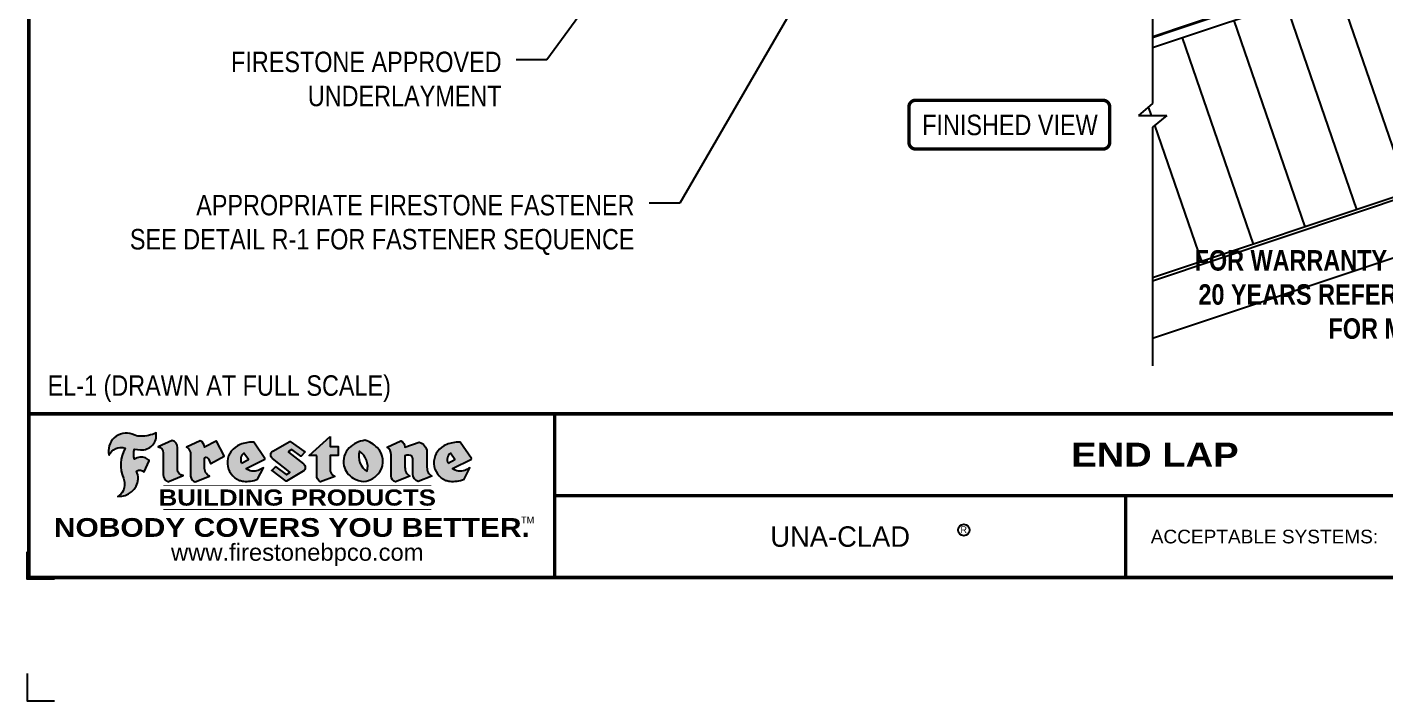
# Model space of a CAD drawing. Header units: inches. Extents: x 0 to 20, y 0 to 16.8.
# Drawn here: x 0 to 12.46, y 0 to 6.18 of the extents above; entities that cross this region are included whole.
import ezdxf
from ezdxf.enums import TextEntityAlignment as Align

# ---------------------------------------------------------------- set-up
doc = ezdxf.new("R2010")
doc.units = ezdxf.units.IN
doc.header["$MEASUREMENT"] = 0
doc.linetypes.add('HIDDEN', pattern=[0.375, 0.25, -0.125])
doc.layers.get('0').update_dxf_attribs({"linetype": 'CONTINUOUS'})
doc.layers.get('DEFPOINTS').update_dxf_attribs({"linetype": 'CONTINUOUS'})
for name, color, linetype in [('FSBP-ANNO-NOTE', 7, 'CONTINUOUS'), ('FSBP-INSULATION', 7, 'CONTINUOUS'), ('FSBP-MEMBRANE', 7, 'CONTINUOUS'), ('FSBP-SUBSTRATE-GENERIC', 9, 'CONTINUOUS'), ('FSBP-TTLB', 7, 'CONTINUOUS'), ('FSBP-TTLB-BORDER', 7, 'CONTINUOUS'), ('FSBP-TTLB-TEXT', 7, 'CONTINUOUS'), ('FSBP-WALL-CURB', 9, 'CONTINUOUS'), ('FSBP-WOOD', 7, 'CONTINUOUS')]:
    doc.layers.add(name, color=color, linetype=linetype)
doc.styles.add('ARIAL', font='arial.ttf')
doc.styles.add('ARIAL_BOLD', font='')
doc.styles.add('BANKGOTHIC', font='bgothm.ttf')
doc.styles.add('FSBP_ARIAL_NAR', font='ARIALN.TTF')
doc.styles.add('TXT', font='simplex.shx')
doc.styles.get('ARIAL_BOLD').set_extended_font_data('Arial Black')
doc.dimstyles.new('STANDARD$7', dxfattribs={"dimscale": 1.5, "dimtxt": 0.2, "dimasz": 0.1, "dimexe": 0.1, "dimexo": 0.125, "dimgap": 0.09, "dimtad": 0, "dimdec": 3, "dimzin": 4, "dimdsep": 46, "dimtxsty": 'TXT', "dimcen": 0.09, "dimadec": 0, "dimazin": 0, "dimtfac": 1, "dimtdec": 3, "dimtofl": 0, "dimtmove": 2, "dimatfit": 3, "dimfxl": 0, "dimtolj": 1, "dimtzin": 4, "dimarcsym": 0})

# ---------------------------------------------------------------- blocks, each defined once
blk = doc.blocks.new('A$C486F1324')
at = {"layer": 'FSBP-TTLB-TEXT'}
h = blk.add_hatch(color=1, dxfattribs=at)
edge = h.paths.add_edge_path()
edge.add_arc((1.05293473454803, 2.432581823257731), 0.1319107607348553, 264.0410451462098, 370.3106169565175)
edge.add_arc((1.043176611464152, 2.752262660202042), 0.3273056962876236, 270.05058356628535, 295.23459397187514, ccw=False)
edge.add_arc((1.038426922191803, 2.56403150268051), 0.13916565617135, 249.3281275763668, 272.0749124149863, ccw=False)
edge.add_line((0.989299278179902, 2.433825686944644), (0.9631177487359136, 2.445558787492629))
edge.add_arc((0.9095748620182865, 2.291407038981255), 0.1631857907024101, 70.84590087378872, 194.3325259843273)
edge.add_arc((0.8600509757814071, 2.204839658458385), 0.1179914261095279, 70.96950098067123, 156.9641407594483, ccw=False)
edge.add_arc((1.168766374175352, 2.162383550941515), 0.3110405457095052, 150.323113748316, 203.2084295854517)
edge.add_arc((0.7718745149407522, 1.989572487159472), 0.121858715661731, 0.8849157075190988, 24.34668939894999, ccw=False)
edge.add_arc((0.7650031314481953, 1.983307491475024), 0.1289731377238324, -58.36655102076742, 3.6216782311386737, ccw=False)
edge.add_arc((0.8412948678329051, 2.051617467449851), 0.1783301886510352, 267.2205474105585, 354.1381621173521)
edge.add_arc((0.8059370697409881, 2.029692373120287), 0.212787892960859, 0.9996158580669322, 21.00503380861244)
edge.add_arc((1.034432087517867, 2.064164197730946), 0.05136395668415856, 40.821177131732725, 125.52727787225791, ccw=False)
edge.add_line((1.073301941138498, 2.097740834336818), (1.118401912534369, 2.200031471354478))
edge.add_arc((1.056483187403122, 2.160862735149867), 0.07326744446031509, 32.31675181867256, 66.31481236598174)
edge.add_arc((1.047887483703787, 2.124501603239696), 0.110224694801178, 69.81791323323885, 125.254734720681)
edge.add_arc((1.143333842085744, 2.261873949018218), 0.1659710644737307, 164.1569669952081, 196.5811013160487, ccw=False)
edge.add_line((0.9836674837126961, 2.307184524455224), (1.039240299265617, 2.301383838364885))
h = blk.add_hatch(color=1, dxfattribs=at)
edge = h.paths.add_edge_path()
edge.add_line((1.290864384038019, 2.008492524202993), (1.43097033225452, 2.064791420292025))
edge.add_arc((1.436644270662416, 2.121823377800686), 0.0573135041183696, 181.971787100199, 264.31851000495806, ccw=False)
edge.add_line((1.379364702405683, 2.119851370029735), (1.37903731712966, 2.320596934648066))
edge.add_arc((1.309888624547209, 2.320484163719063), 0.06914878453844908, 0.0934405599589634, 72.42834396969008)
edge.add_line((1.330764526052365, 2.386406475112793), (1.202464409119062, 2.328412355415324))
edge.add_arc((1.190871232973747, 2.27232224160737), 0.05727567197445638, -0.017399788185684884, 78.322067691347, ccw=False)
edge.add_line((1.248146902307115, 2.272304847925781), (1.248199233300755, 2.075706805862339))
edge.add_arc((1.321324461293944, 2.07497573358174), 0.07312888236350451, 179.4272023230205, 245.3845503102953)
h = blk.add_hatch(color=1, dxfattribs=at)
edge = h.paths.add_edge_path()
edge.add_line((1.807651786805041, 2.246865396077439), (1.737783921756391, 2.3789790723241))
edge.add_arc((1.735744620158095, 2.377900594660677), 0.002306916790721869, 27.871971334059, 117.3766794470738)
edge.add_line((1.734683811260555, 2.37994914282028), (1.626263425247162, 2.323805327202692))
edge.add_arc((1.56271380654142, 2.324730636700022), 0.06355635479880146, 359.1658080110728, 425.8793658831422)
edge.add_line((1.58868669411409, 2.382737699601435), (1.462504212281334, 2.325700791685492))
edge.add_arc((1.423437031978647, 2.260476169502841), 0.07602957263902102, -3.4414039757249952, 59.079922442849806, ccw=False)
edge.add_line((1.499329501278754, 2.255912287470565), (1.499329501278754, 2.058449488485891))
edge.add_arc((1.556162430058898, 2.062578896434379), 0.05698275005415229, 184.1557352478596, 255.3066498366543)
edge.add_line((1.541709001656801, 2.007459641984056), (1.672916305560551, 2.060182788021976))
edge.add_arc((1.703923541705656, 2.128694263707063), 0.0752015358480571, 207.5160880841914, 245.649226723163, ccw=False)
edge.add_arc((1.736675161903364, 2.139384485703829), 0.1093332836229114, 179.4823365255142, 204.5537900001095, ccw=False)
edge.add_line((1.62734634068791, 2.140372291052628), (1.62734634068791, 2.218192830870564))
edge.add_arc((1.644214729975653, 2.216674003513419), 0.01693662875851178, 28.356188110623293, 174.8549701683578, ccw=False)
edge.add_arc((1.642965400400852, 2.211114314414412), 0.02111886817708026, 22.216893572439176, 40.102139564264576, ccw=False)
edge.add_line((1.662516385616714, 2.219099649108088), (1.682263761023097, 2.175858276730239))
edge.add_arc((1.6843622118052, 2.176816592645914), 0.002306916790685473, 204.5451281842827, 299.6323508190097)
edge.add_line((1.685502826970224, 2.174811383897563), (1.806753100371753, 2.243781709665697))
edge.add_line((1.806753100371753, 2.243781709665697), (1.807651786805041, 2.246865396077439))
h = blk.add_hatch(color=1, dxfattribs=at)
h.paths.add_polyline_path([(2.079013696958969, 2.372509599487572, 0.02524281661523788), (2.04064932662921, 2.369780089618544, 0.1213611957758757), (1.917398876930707, 2.330017413997425, 0.6151668103976068), (1.948366326295928, 2.020927234590275, 0.05306812109568645), (1.983561194740633, 2.012967556948965, 0.1150932231766138), (2.114751686428195, 2.031339923561191), (2.166820534440563, 2.13634411089113, -0.08755405562188731), (2.119855574390459, 2.112121973331725, -0.265591761123442), (2.008317279265117, 2.129763140217776), (2.180972862525681, 2.216714869958551, 0.4518949533370738), (2.18184769374962, 2.220065341664835)])
h.paths.add_polyline_path([(2.029842278823895, 2.211936798819394), (1.966738618897312, 2.179300291603411, -0.3720533890450154), (1.98880241555118, 2.270120236003706)], flags=16)
h = blk.add_hatch(color=1, dxfattribs=at)
edge = h.paths.add_edge_path()
edge.add_arc((2.27603235730526, 2.253253635380584), 0.04152450223225725, 123.20805433950699, 232.2027298779723, ccw=False)
edge.add_line((2.253290182792528, 2.287996660350629), (2.409160936544441, 2.376738928011363))
edge.add_arc((2.410302318411599, 2.374734155577214), 0.002306916790741141, 55.646444661762985, 119.65426054492829, ccw=False)
edge.add_line((2.411604106875319, 2.376638679631967), (2.547434611018917, 2.283795229912059))
edge.add_arc((2.546093867806404, 2.281917925270474), 0.002306916790700397, -42.731101238422525, 54.4661353739603, ccw=False)
edge.add_line((2.547788405158445, 2.280352547283613), (2.514082878729613, 2.24386597727802))
edge.add_arc((2.512388341377596, 2.245431355264869), 0.002306916790673009, 233.7527076894891, 317.2688987613858, ccw=False)
edge.add_line((2.511024327141814, 2.243570890203742), (2.429474878371439, 2.303359494337499))
edge.add_arc((2.428110864135639, 2.301499029276328), 0.002306916790719975, 53.75270768979195, 124.4135619297851)
edge.add_line((2.426807081754208, 2.303402188907356), (2.398558946171835, 2.284050464081318))
edge.add_arc((2.399862728553238, 2.282147304450302), 0.002306916790694715, 124.413561929383, 231.8459020253661)
edge.add_line((2.398437564694706, 2.280333255648443), (2.535524934179665, 2.17263385734519))
edge.add_arc((2.50987198472614, 2.139980978912016), 0.04152450223225738, -55.21225898295222, 51.84590202520428, ccw=False)
edge.add_line((2.533563285444262, 2.105878096982181), (2.380059912363055, 2.01288121029809))
edge.add_arc((2.378864566801948, 2.014854282539261), 0.002306916790727091, 233.2955624372944, 301.20872157023166, ccw=False)
edge.add_line((2.377485752065996, 2.013004759626924), (2.246891586179532, 2.110362385828026))
edge.add_arc((2.248272903809107, 2.112210040201936), 0.002306916790697761, 135.5134179846413, 233.2179869199888, ccw=False)
edge.add_line((2.246627115749294, 2.113826594173005), (2.278464340477814, 2.146239569709692))
edge.add_arc((2.280110128537683, 2.144623015738608), 0.002306916790748419, 53.03528399993951, 135.5134179853709, ccw=False)
edge.add_line((2.281497330874759, 2.146466256025562), (2.37745964320722, 2.074246076768972))
edge.add_arc((2.378846845544219, 2.076089317055831), 0.002306916790626977, 233.0352840000668, 302.2362632414408)
edge.add_line((2.380077382034147, 2.074137998264391), (2.409909958711938, 2.092950954072577))
edge.add_arc((2.408679422222006, 2.094902272864085), 0.002306916790685166, 302.2362632406177, 412.2027298768422)
edge.add_line((2.410093260944637, 2.096725162094273), (2.2505832602986, 2.22044162923676))
h = blk.add_hatch(color=1, dxfattribs=at)
edge = h.paths.add_edge_path()
edge.add_line((2.779085526150499, 2.423583663157117), (2.779085526150499, 2.333881224553082))
edge.add_arc((2.781392442941157, 2.333881224553068), 0.00230691679065842, 179.9999999996471, 269.9999999996471)
edge.add_line((2.781392442941143, 2.331574307762409), (2.851042658398813, 2.331574307762409))
edge.add_arc((2.851042658398813, 2.329267390971708), 0.002306916790701052, 0, 90, ccw=False)
edge.add_line((2.853349575189514, 2.329267390971708), (2.853349575189514, 2.251757171804073))
edge.add_arc((2.851042658398828, 2.251757171804087), 0.002306916790686842, 269.99999999964706, 359.99999999964706, ccw=False)
edge.add_line((2.851042658398813, 2.2494502550134), (2.781392442941143, 2.2494502550134))
edge.add_arc((2.781392442941157, 2.247143338222742), 0.00230691679065842, 90.00000000035294, 180.0000000003529)
edge.add_line((2.779085526150499, 2.247143338222727), (2.779085526150499, 2.127433711485182))
edge.add_arc((2.852360918257401, 2.12369642034561), 0.07337063740681414, 177.0802527808787, 245.3249543133826)
edge.add_line((2.821730779419073, 2.057025249452735), (2.690154522263373, 2.008229701244503))
edge.add_arc((2.724235369940526, 2.066534893757658), 0.06753517344606048, 177.0345319916278, 239.69264280249018, ccw=False)
edge.add_line((2.656790633108545, 2.070028763539753), (2.656790633108545, 2.247143338222727))
edge.add_arc((2.654483716317887, 2.247143338222742), 0.00230691679065842, 359.9999999996471, 449.999999999647)
edge.add_line((2.654483716317901, 2.2494502550134), (2.588482915647847, 2.2494502550134))
edge.add_line((2.588482915647847, 2.2494502550134), (2.779085526150499, 2.423583663157117))
h = blk.add_hatch(color=1, dxfattribs=at)
edge = h.paths.add_edge_path(flags=16)
edge.add_arc((2.955988474005852, 2.146034781181318), 0.1684614578629418, 344.5558804047866, 417.0140046669545)
edge.add_arc((3.210083044523077, 2.242479849301684), 0.1684614578629413, 164.5558804047865, 237.0140046669547)
edge = h.paths.add_edge_path()
edge.add_arc((3.085000081380657, 2.190898847034975), 0.1828726885096672, 136.0914512150048, 191.213418978326)
edge.add_arc((3.080564515311864, 2.199009864590429), 0.1803148804748503, 194.0167254156723, 240.6663730831859)
edge.add_arc((3.113672006657439, 2.246327426840207), 0.2378525180183702, 239.2975390661776, 264.2889872773176)
edge.add_arc((3.064469747004688, 2.211810064170161), 0.2037606892471559, 277.1986764832036, 326.503572961274)
edge.add_arc((3.093364291682004, 2.196728640902951), 0.1713748657917089, 325.3768876809903, 406.3828327799088)
edge.add_arc((3.027464452944376, 2.141218864507682), 0.2571945645850002, 44.28462553519766, 73.82901434867304)
edge.add_arc((3.13277746446545, 2.132489990494792), 0.2579560664039133, 97.50292863483666, 134.1039137579026)
h = blk.add_hatch(color=1, dxfattribs=at)
edge = h.paths.add_edge_path()
edge.add_line((3.33831519343592, 2.058643648811753), (3.33831519343592, 2.255912287470565))
edge.add_arc((3.262422724135841, 2.260476169502887), 0.076029572638996, 356.5585960242387, 419.0799224428129)
edge.add_line((3.301489904438557, 2.325700791685492), (3.427672386271257, 2.382737699601435))
edge.add_arc((3.401699498698617, 2.324730636699968), 0.06355635479883828, 0.39626228338801184, 65.87936588318729, ccw=False)
edge.add_line((3.465254333483887, 2.325170194128376), (3.596151383567263, 2.371448459092008))
edge.add_arc((3.571369086579416, 2.27774289547643), 0.09692726601172152, 2.366977007666776, 75.18615851992018, ccw=False)
edge.add_line((3.668213654208745, 2.281745971443158), (3.668213654208745, 2.142456301410775))
edge.add_arc((3.777502514268014, 2.139339897279081), 0.1093332836229047, 178.3666365323575, 204.5537900000423)
edge.add_arc((3.744750894070185, 2.128649675282367), 0.07520153584796174, 207.5160880841712, 245.2240541443093)
edge.add_line((3.71323611585031, 2.060370178010899), (3.588210878431101, 2.010131177172084))
edge.add_arc((3.610972150886048, 2.078197660558692), 0.07177131519198725, 180.3328587115749, 251.5101856666586, ccw=False)
edge.add_line((3.539202046833867, 2.077780708850796), (3.539202046833867, 2.2155300510111))
edge.add_arc((3.501944494155337, 2.215955952136818), 0.0372599868942854, 359.3450650296065, 449.0500281941028)
edge.add_arc((3.498394839000171, 2.188871092646112), 0.06447454900600776, 86.29402372314017, 119.8211331593848)
edge.add_line((3.46633203284519, 2.244808056551889), (3.46633203284519, 2.140372291052628))
edge.add_arc((3.575660854060708, 2.139384485703815), 0.1093332836229751, 179.482336525507, 204.5537900001025)
edge.add_arc((3.542909233862866, 2.128694263706967), 0.0752015358479639, 207.51608808417, 245.6492267231416)
edge.add_line((3.511901997717774, 2.060182788021976), (3.380694693813967, 2.007459641984056))
edge.add_arc((3.395127450940398, 2.062546484817654), 0.05694615642555727, 183.9298782390169, 255.318496325343, ccw=False)
h = blk.add_hatch(color=1, dxfattribs=at)
h.paths.add_polyline_path([(3.973320437169735, 2.372509599487572, 0.02524281661523822), (3.934956066840033, 2.369780089618544, 0.1085638477195505), (3.823515797474061, 2.33691113673602, 0.6425897848490651), (3.842673066506751, 2.020927234590275, 0.05306812109569052), (3.877867934951342, 2.012967556948965, 0.1150932231766133), (4.009058426638961, 2.031339923561191), (4.061127274651329, 2.13634411089113, -0.08755405562189084), (4.014162314601225, 2.112121973331725, -0.2655917611234366), (3.902624019475826, 2.129763140217776), (4.075279602736447, 2.216714869958551, 0.4518949533370731), (4.076154433960386, 2.220065341664835)])
h.paths.add_polyline_path([(3.924149019034718, 2.211936798819394), (3.861045359108135, 2.179300291603411, -0.3720533890450147), (3.883109155761946, 2.270120236003706)], flags=16)
blk.add_circle((8.593239434063564, 1.565680298552095), 0.05268028021839655)
at = {"layer": 'DEFPOINTS', "color": 1}
blk.add_lwpolyline([(0.2499999648784577, 1.115208302549462), (-3.512154225088215e-08, 1.115208302549462), (-3.512154225088215e-08, 1.365208302549462)], dxfattribs=at)
at = {"layer": 'DEFPOINTS', "linetype": 'Continuous', "ltscale": 1.75}
blk.add_lwpolyline([(-3.512154225088215e-08, 0.2499999692161197), (-3.512154225088215e-08, -3.078388033372903e-08), (0.2499999648784577, -3.078388033372903e-08)], dxfattribs=at)
at = {"layer": 'FSBP-TTLB', "const_width": 0.03125}
for points in [[(0.01562496487845775, 2.630833302549462), (0.01562496487845775, 1.130833302549462), (20.01562496487846, 1.130833302549462), (20.01562496487846, 2.630833302549462), (0.01562496487845775, 2.630833302549462)], [(4.840833492085227, 2.630833302549462), (4.840833492085227, 1.880833302549462)], [(4.840833492085227, 1.880833302549462), (15.85591267006784, 1.880833302549462)], [(4.840833492085227, 1.880833302549462), (4.840833492085227, 1.130833302549462)]]:
    blk.add_lwpolyline(points, dxfattribs=at)
at = {"layer": 'FSBP-TTLB-BORDER', "const_width": 0.03125}
blk.add_lwpolyline([(20.01562496487846, 2.630833302549462), (20.01562496487846, 15.63083330254946), (0.01562496487845775, 15.63083330254946), (0.01562496487845775, 2.630833302549462)], dxfattribs=at)
at = {"layer": 'FSBP-TTLB-TEXT', "color": 1}
blk.add_line((0.7514681707107965, 2.251010548403869), (0.7514681707107965, 2.251010548403869), dxfattribs=at)
for points in [[(1.039240288603781, 2.301383839477765, 0.5000510906601082), (1.182715385655359, 2.456191808344684, -0.1103304102359608), (1.043465573188274, 2.424957091469324, -0.09957876667165425), (0.989299278179902, 2.433825686944644), (0.9631177487359136, 2.445558787492629, 0.5978159689075124), (0.7514681707107965, 2.251010548403869, -0.3938834584182213), (0.8985246071333276, 2.316382279576757, 0.2349406564350952), (0.8828960471532977, 2.039809584686154, -0.1027304183841549), (0.893718696891784, 1.991454482752047, -0.2772692352614086), (0.8326473561440534, 1.873497067927772, 0.3985429150902959), (1.018692578968699, 2.03340460748511, 0.0875124847930418), (1.004584981218573, 2.105966186820112, -0.3874031597924062), (1.073301941138498, 2.097740834336818), (1.118401912534369, 2.200031471354478, 0.1494423498871741), (1.085915528859078, 2.22795860457687, 0.2467195073738216), (0.9842643930489484, 2.214510412139376, -0.1424285161541127), (0.9836674837126961, 2.307184524455224), (1.039240299265617, 2.301383838364885)], [(2.18184769374962, 2.220065341664835), (2.079013696958969, 2.372509599487572, 0.02524281661523788), (2.04064932662921, 2.369780089618544, 0.1085638477195265), (1.929209057263352, 2.33691113673602, 0.6425897848491228), (1.948366326295928, 2.020927234590275, 0.05306812109568648), (1.983561194740633, 2.012967556948965, 0.1150932231766137), (2.114751686428195, 2.031339923561191), (2.166820534440563, 2.13634411089113, -0.0875540556218873), (2.119855574390459, 2.112121973331725, -0.2655917611234418), (2.008317279265117, 2.129763140217776), (2.180972862525681, 2.216714869958551)], [(2.779085526150499, 2.423583663157117), (2.779085526150499, 2.333881224553082, 0.4142135623730958), (2.781392442941143, 2.331574307762409), (2.851042658398813, 2.331574307762409, -0.414213562373095), (2.853349575189514, 2.329267390971708), (2.853349575189514, 2.251757171804073, -0.4142135623730938), (2.851042658398813, 2.2494502550134), (2.781392442941143, 2.2494502550134, 0.4142135623730958), (2.779085526150499, 2.247143338222727), (2.779085526150499, 2.127433711485182, 0.3068985753588853), (2.821730779419073, 2.057025249452735), (2.690154522263373, 2.008229701244503, -0.2804194150632976), (2.656790633108545, 2.070028763539753), (2.656790633108545, 2.247143338222727, 0.414213562373095), (2.654483716317901, 2.2494502550134), (2.588482915647847, 2.2494502550134), (2.779085526150499, 2.423583663157117)], [(4.076154433960386, 2.220065341664835), (3.973320437169735, 2.372509599487572, 0.02524281661523788), (3.934956066840033, 2.369780089618544, 0.1085638477195265), (3.823515797474061, 2.33691113673602, 0.6425897848491228), (3.842673066506751, 2.020927234590275, 0.05306812109568648), (3.877867934951342, 2.012967556948965, 0.1150932231766137), (4.009058426638961, 2.031339923561191), (4.061127274651329, 2.13634411089113, -0.0875540556218873), (4.014162314601225, 2.112121973331725, -0.2655917611234418), (3.902624019475826, 2.129763140217776), (4.075279602736447, 2.216714869958551)], [(4.075279602736447, 2.216714869958551, 0.4518949533370731), (4.076154433960386, 2.220065341664835, 0.4518949533370731)]]:
    blk.add_lwpolyline(points, format="xyb", dxfattribs=at)
for points in [[(1.290864384038019, 2.008492524202993), (1.43097033225452, 2.064791420292025, -0.3756100036733062), (1.379364702405683, 2.119851370029735), (1.37903731712966, 2.320596934648066, 0.3265360292958048), (1.330764526052365, 2.386406475112793), (1.202464409119062, 2.328412355415324, -0.3557863980845349), (1.248146902307115, 2.272304847925781), (1.248199233300755, 2.075706805862339, 0.2960110723418457)], [(1.807651786805041, 2.246865396077439), (1.737783921756391, 2.3789790723241, 0.4116839150163434), (1.734683811260555, 2.37994914282028), (1.626263425247162, 2.323805327202692, 0.2996033003794034), (1.58868669411409, 2.382737699601435), (1.462504212281334, 2.325700791685492, -0.2797757560995365), (1.499329501278754, 2.255912287470565), (1.499329501278754, 2.058449488485891, 0.320828638474519), (1.541709001656801, 2.007459641984056), (1.672916305560551, 2.060182788021976, -0.1679398621276611), (1.637228717577119, 2.093951330204405, -0.1098333365370753), (1.62734634068791, 2.140372291052628), (1.62734634068791, 2.218192830870564, -0.743334502655012), (1.659119166646138, 2.224718079671632, -0.07819791644735608), (1.662516385616714, 2.219099649108088), (1.682263761023097, 2.175858276730239, 0.4404648714563479), (1.685502826970224, 2.174811383897563), (1.806753100371753, 2.243781709665697)], [(2.2505832602986, 2.22044162923676, -0.5150044486718882), (2.253290182792528, 2.287996660350629), (2.409160936544441, 2.376738928011363, -0.2867822934100265), (2.411604106875319, 2.376638679631967), (2.547434611018917, 2.283795229912059, -0.4515027974650387), (2.547788405158445, 2.280352547283613), (2.514082878729613, 2.24386597727802, -0.3814439164929681), (2.511024327141814, 2.243570890203742), (2.429474878371439, 2.303359494337499, 0.3184718635035665), (2.426807081754208, 2.303402188907356), (2.398558946171835, 2.284050464081318, 0.5064094529656681), (2.398437564694706, 2.280333255648443), (2.535524934179665, 2.17263385734519, -0.5043597839115849), (2.533563285444262, 2.105878096982181), (2.380059912363055, 2.01288121029809, -0.3053163970316367), (2.377485752065996, 2.013004759626924), (2.246891586179532, 2.110362385828026, -0.4541703869768119), (2.246627115749294, 2.113826594173005), (2.278464340477814, 2.146239569709692, -0.3762644290664977), (2.281497330874759, 2.146466256025562), (2.37745964320722, 2.074246076768972, 0.3114700032088108), (2.380077382034147, 2.074137998264391), (2.409909958711938, 2.092950954072577, 0.520381097387146), (2.410093260944637, 2.096725162094273)], [(2.953249883604445, 2.317722762716059, 0.2452625673097023), (2.905618498745599, 2.155336675924431, 0.2064059665179019), (2.992229303852542, 2.041814614862275, 0.1094800500670344), (3.090003063353111, 2.009655498951545, 0.2185147641853038), (3.234389909721659, 2.09935759961418, 0.3689489483072479), (3.211584927988571, 2.320798080235917, 0.1296305888694145), (3.099094368954257, 2.388237485636708, 0.1610736375384317)], [(3.33831519343592, 2.058643648811753), (3.33831519343592, 2.255912287470565, 0.2797757560995341), (3.301489904438557, 2.325700791685492), (3.427672386271257, 2.382737699601435, -0.2937618496109166), (3.465254333483887, 2.325170194128376), (3.596151383567263, 2.371448459092008, -0.3288760160581939), (3.668213654208745, 2.281745971443158), (3.668213654208745, 2.142456301410775, 0.114762897203527), (3.678056069941721, 2.093906741779776, 0.166032965990522), (3.71323611585031, 2.060370178010899), (3.588210878431101, 2.010131177172084, -0.3209557512194564), (3.539202046833867, 2.077780708850796), (3.539202046833867, 2.2155300510111, 0.4127061514896111), (3.502562241494348, 2.253210817746393, 0.1473421876160361), (3.46633203284519, 2.244808056551889), (3.46633203284519, 2.140372291052628, 0.1098333365370753), (3.476214409734399, 2.093951330204376, 0.1679398621276611), (3.511901997717774, 2.060182788021976), (3.380694693813967, 2.007459641984056, -0.3219729545308964), (3.33831519343592, 2.058643648811753, 29.1476284739)], [(1.966738618897312, 2.179300291603411), (2.029842278823895, 2.211936798819394), (1.98880241555118, 2.270120236003706, 0.3720533890450154)], [(3.118366895036178, 2.101173760584302, 0.3271311138286319), (3.047704623492751, 2.287340869898699, 0.3271311138286322)], [(3.861045359108135, 2.179300291603411), (3.924149019034718, 2.211936798819394), (3.883109155761946, 2.270120236003706, 0.3720533890450154)]]:
    blk.add_lwpolyline(points, format="xyb", close=True, dxfattribs=at)
at = {"layer": 'FSBP-TTLB-TEXT'}
for points, const_width in [([(1.249551544687665, 1.972387724376318), (3.706854447563717, 1.972387724376304)], 0.0078125), ([(10.07714779415524, 1.880833302549462), (10.07714779415524, 1.130833302549462)], 0.03125), ([(1.249551544687665, 1.754677206499863), (3.706854447563717, 1.754677206499878)], 0.0078125)]:
    blk.add_lwpolyline(points, dxfattribs=dict(at, const_width=const_width))
at = {"layer": 'FSBP-TTLB-TEXT', "color": 1}
for centre, start, end in [((1.805612485206739, 2.245786918414026), 299.6323508193319, 27.87197133380466), ((2.179935225669015, 2.218775252164079), 296.7304547840455, 34.00233684987402)]:
    blk.add_arc(centre, 0.00230691679068068, start, end, dxfattribs=at)
at = {"layer": 'FSBP-TTLB-TEXT', "lineweight": 18, "style": 'ARIAL_BOLD'}
blk.add_text('BUILDING PRODUCTS', height=0.1484375, dxfattribs=at).set_placement((2.478202996125691, 1.863532465438098), align=Align.MIDDLE_CENTER)
at = {"layer": 'FSBP-TTLB-TEXT', "color": 1}
for s, height, style, p in [('NOBODY COVERS YOU BETTER.', 0.171875, 'ARIAL_BOLD', (2.428229228481842, 1.589182851962093)), ('TM', 0.0625, 'BANKGOTHIC', (4.592296138251458, 1.658258798256043))]:
    blk.add_text(s, height=height, dxfattribs=dict(at, style=style)).set_placement(p, align=Align.MIDDLE_CENTER)
at = {"layer": 'FSBP-TTLB-TEXT'}
for s, height, style, p in [('UNA-CLAD', 0.1875, 'BANKGOTHIC', (7.458990643120234, 1.505833302549462)), ('R', 0.0625, 'BANKGOTHIC', (8.592447004938792, 1.568314485865656)), ('www.firestonebpco.com', 0.15625, 'ARIAL', (2.478202996125691, 1.362175995809338))]:
    blk.add_text(s, height=height, dxfattribs=dict(at, style=style)).set_placement(p, align=Align.MIDDLE_CENTER)
at = {"layer": 'FSBP-TTLB-TEXT', "style": 'ARIAL'}
blk.add_text('ACCEPTABLE SYSTEMS:', height=0.125, dxfattribs=at).set_placement((10.30843778079408, 1.505833302549462), align=Align.MIDDLE_LEFT)
at = {"layer": 'FSBP-TTLB-TEXT'}
for tag, height, style, p in [('MAXIMUM_WARRANTY', 0.1875, 'ARIAL_BOLD', (18.05549597262787, 2.85485773330052)), ('ACCPT_SYSTEMS', 0.21875, 'ARIAL', (12.51000666906039, 1.505833302549462))]:
    blk.add_attdef(tag, text='', height=height, dxfattribs=dict(at, style=style)).set_placement(p, align=Align.MIDDLE_LEFT)
for tag, height, style, p in [('DETAIL_DESCP_LINE_1', 0.21875, 'ARIAL_BOLD', (10.34680946719057, 2.25720148330052)), ('ISSUE_REV_DATE', 0.21875, 'ARIAL', (16.85632130115108, 1.902577359955217)), ('DETAIL_NUMBER', 0.4375, 'ARIAL', (18.9350408723662, 1.73767023330052))]:
    blk.add_attdef(tag, text='', height=height, dxfattribs=dict(at, style=style)).set_placement(p, align=Align.MIDDLE_CENTER)

msp = doc.modelspace()

# ---------------------------------------------------------------- hatches: boundary and pattern name
at = {"layer": 'FSBP-INSULATION'}
h = msp.add_hatch(dxfattribs=at)
h.set_pattern_fill('ANSI31', color=256, scale=4, angle=64, style=0)
h.set_pattern_definition([(109, (0, 0), (-0.4727592877996585, -0.1627840772285783), [])])
h.paths.add_polyline_path([(16.73495328033164, 8.129571890389466), (16.72566812106014, 8.119553584927958), (16.73318045167106, 8.097101595395966), (16.76339153158327, 8.099140623997853), (16.74069278228199, 8.074649605863932), (16.7482051128929, 8.052197616331942), (16.7784161928051, 8.054236644933868), (16.75571744350382, 8.02974562679995), (16.76322977411475, 8.007293637267917), (16.79344085402695, 8.009332665869843), (16.77074210472566, 7.98484164773592), (16.77825443533657, 7.96238965820393), (16.80846551524879, 7.964428686805817), (16.7857667659475, 7.939937668671898), (16.79327909655841, 7.917485679139904), (16.82349017647062, 7.919524707741833), (16.80079142716933, 7.895033689607911), (16.80830375778026, 7.872581700075878), (16.83851483769246, 7.874620728677806), (16.81581608839117, 7.850129710543887), (16.82332841900211, 7.827677721011852), (16.85353949891431, 7.829716749613781), (16.83084074961302, 7.80522573147986), (16.83835308022395, 7.782773741947826), (16.86856416013615, 7.784812770549754), (16.84586541083486, 7.760321752415836), (16.85337774144579, 7.737869762883801), (16.88358882135799, 7.739908791485728), (16.86089007205671, 7.715417773351811), (16.86840240266763, 7.692965783819774), (16.89861348257983, 7.695004812421703), (16.87591473327855, 7.670513794287784), (16.88342706388948, 7.64806180475575), (16.91363814380168, 7.650100833357676), (16.89093939450039, 7.625609815223758), (16.89845172511133, 7.603157825691724), (16.92866280502352, 7.60519685429365), (16.90596405572224, 7.58070583615973), (16.91347638633317, 7.558253846627695), (16.94368746624537, 7.560292875229624), (16.92098871694408, 7.535801857095706), (16.92850104755501, 7.513349867563672), (16.95871212746721, 7.5153888961656), (16.93601337816592, 7.49089787803168), (16.94352570877686, 7.468445888499645), (16.97373678868905, 7.470484917101572), (16.95103803938777, 7.445993898967652), (16.95855036999869, 7.423541909435619), (16.9887614499109, 7.425580938037546), (16.96606270060961, 7.401089919903626), (16.97357503122054, 7.378637930371592), (17.00378611113274, 7.380676958973521), (16.98108736183146, 7.356185940839601), (16.98859969244238, 7.333733951307567), (17.01881077235458, 7.335772979909494), (16.9961120230533, 7.311281961775577), (17.00362435366423, 7.288829972243541), (17.03383543357643, 7.290869000845468), (17.01113668427514, 7.26637798271155), (17.01864901488608, 7.243925993179517), (17.04886009479827, 7.245965021781444), (17.02616134549699, 7.221474003647524), (17.03367367610792, 7.19902201411549), (17.06388475602012, 7.201061042717417), (17.04118600671883, 7.176570024583497), (17.04869833732976, 7.154118035051463), (17.07890941724196, 7.156157063653391), (17.05621066794068, 7.131666045519469), (17.0637229985516, 7.109214055987437), (17.0939340784638, 7.111253084589364), (17.07123532916252, 7.086762066455444), (17.07874765977345, 7.064310076923411), (17.10895873968565, 7.066349105525338), (17.08625999038436, 7.041858087391418), (17.09377232099529, 7.019406097859385), (17.12398340090749, 7.021445126461312), (17.10128465160621, 6.996954108327391), (17.10879698221714, 6.97450211879536), (17.13900806212934, 6.976541147397286), (17.11630931282805, 6.952050129263365), (17.12382164343898, 6.929598139731334), (17.15403272335118, 6.93163716833326), (17.1313339740499, 6.907146150199339), (17.13884630466082, 6.884694160667306), (17.16905738457302, 6.886733189269235), (17.14635863527174, 6.862242171135315), (17.15387096588267, 6.839790181603281), (17.18408204579487, 6.841829210205209), (17.16138329649359, 6.81733819207129), (17.16889562710451, 6.794886202539255), (17.19910670701671, 6.796925231141183), (17.17640795771543, 6.772434213007261), (17.18392028832636, 6.749982223475229), (17.21413136823855, 6.752021252077157), (17.19143261893727, 6.727530233943236), (17.1989449495482, 6.705078244411202), (17.2291560294604, 6.707117273013132), (17.20645728015911, 6.682626254879208), (17.21396961077004, 6.660174265347177), (17.24418069068224, 6.662213293949105), (17.22148194138096, 6.637722275815181), (17.22899427199189, 6.615270286283151), (17.25920535190409, 6.617309314885079), (17.23650660260281, 6.592818296751159), (17.24401893321373, 6.570366307219124), (17.27423001312593, 6.572405335821053), (17.25153126382465, 6.547914317687131), (17.25904359443557, 6.525462328155099), (17.28925467434777, 6.527501356757027), (17.26655592504645, 6.503010338623068), (17.27406825565727, 6.480558349091364), (17.30427933556947, 6.482597377693293), (17.28158058626818, 6.458106359559372), (17.2890929168791, 6.43565437002738), (17.31930399679131, 6.437693398629266), (17.29660524749003, 6.413202380495346), (17.30411757810094, 6.390750390963354), (17.33432865801315, 6.392789419565283), (17.31162990871185, 6.36829840143136), (17.31914223932278, 6.34584641189933), (17.34935331923498, 6.347885440501254), (17.32665456993369, 6.323394422367336), (17.33416690054462, 6.300942432835302), (17.36437798045683, 6.302981461437228), (17.34167923115554, 6.27849044330331), (17.34919156176645, 6.256038453771318), (17.37940264167866, 6.258077482373245), (17.35670389237738, 6.233586464239283), (17.35819770118411, 6.229121940321399), (19.15159557456058, 6.829184474758176), (19.15159557456059, 8.46595351753327), (19.2815161337457, 8.573583232481466), (19.02167501537548, 8.573583232481464), (19.15159557456058, 8.681212948238612), (19.15159557456058, 8.938169090949236)])
h.paths.add_polyline_path([(10.325966129612, 5.985154787009641), (10.325966129612, 5.474438682807023), (10.19604557042689, 5.366808967049872), (10.45588668879711, 5.366808967049872), (10.325966129612, 5.259179252101675), (10.325966129612, 3.876170170818513), (17.23508952989195, 6.187930522414582), (17.25395386918217, 6.208284369646809), (17.24644153857125, 6.230736359178802), (17.21623045865906, 6.228697330576873), (17.23892920796034, 6.253188348710792), (17.23141687734941, 6.275640338242826), (17.20120579743721, 6.273601309640898), (17.2239045467385, 6.298092327774819), (17.21639221612758, 6.320544317306812), (17.18618113621537, 6.318505288704925), (17.20887988551666, 6.342996306838845), (17.20136755490574, 6.365448296370838), (17.17115647499354, 6.363409267768912), (17.19385522429483, 6.387900285902831), (17.1863428936839, 6.410352275434863), (17.1561318137717, 6.408313246832936), (17.17883056307299, 6.432804264966856), (17.17131823246216, 6.455256254498593), (17.14110715255, 6.453217225896671), (17.16380590185129, 6.477708244030589), (17.15629357124036, 6.500160233562624), (17.12608249132816, 6.498121204960698), (17.14878124062945, 6.522612223094615), (17.14126891001852, 6.54506421262665), (17.11105783010632, 6.543025184024722), (17.1337565794076, 6.567516202158641), (17.12624424879668, 6.589968191690674), (17.09603316888447, 6.587929163088749), (17.11873191818576, 6.612420181222667), (17.11121958757483, 6.634872170754702), (17.08100850766263, 6.632833142152776), (17.10370725696392, 6.657324160286694), (17.09619492635299, 6.679776149818727), (17.06598384644078, 6.677737121216802), (17.08868259574207, 6.702228139350717), (17.08117026513115, 6.724680128882754), (17.05095918521894, 6.722641100280827), (17.07365793452023, 6.747132118414745), (17.0661456039093, 6.769584107946779), (17.0359345239971, 6.767545079344853), (17.05863327329838, 6.792036097478773), (17.05112094268745, 6.814488087010806), (17.02090986277525, 6.812449058408878), (17.04360861207654, 6.836940076542795), (17.03609628146561, 6.859392066074832), (17.00588520155341, 6.857353037472905), (17.0285839508547, 6.881844055606826), (17.02107162024377, 6.904296045138857), (16.99086054033157, 6.90225701653693), (17.01355928963286, 6.926748034670848), (17.00604695902192, 6.949200024202882), (16.97583587910972, 6.947160995600956), (16.99853462841101, 6.971652013734877), (16.99102229780008, 6.99410400326691), (16.96081121788787, 6.992064974664983), (16.98350996718916, 7.016555992798899), (16.97599763657824, 7.039007982330935), (16.94578655666603, 7.036968953729009), (16.96848530596732, 7.061459971862926), (16.96097297535639, 7.083911961394961), (16.93076189544419, 7.081872932793034), (16.95346064474548, 7.106363950926952), (16.94594831413455, 7.128815940458986), (16.91573723422234, 7.126776911857061), (16.93843598352363, 7.15126792999098), (16.9309236529127, 7.173719919523012), (16.9007125730005, 7.171680890921087), (16.92341132230179, 7.196171909055007), (16.91589899169086, 7.21862389858704), (16.88568791177866, 7.216584869985113), (16.90838666107994, 7.241075888119028), (16.90087433046902, 7.263527877651064), (16.87066325055681, 7.261488849049138), (16.8933619998581, 7.285979867183056), (16.88584966924717, 7.308431856715091), (16.85563858933497, 7.306392828113164), (16.87833733863626, 7.330883846247084), (16.87082500802533, 7.353335835779116), (16.84061392811312, 7.35129680717719), (16.86331267741441, 7.375787825311111), (16.85580034680348, 7.398239814843143), (16.82558926689128, 7.396200786241216), (16.84828801619257, 7.420691804375136), (16.84077568558164, 7.443143793907169), (16.81056460566944, 7.441104765305242), (16.83326335497073, 7.465595783439158), (16.8257510243598, 7.488047772971194), (16.79553994444759, 7.486008744369268), (16.81823869374888, 7.510499762503187), (16.81072636313795, 7.532951752035221), (16.78051528322575, 7.530912723433293), (16.80321403252704, 7.555403741567215), (16.79570170191611, 7.577855731099247), (16.76549062200391, 7.57581670249732), (16.78818937130519, 7.600307720631239), (16.78067704069426, 7.622759710163273), (16.75046596078206, 7.620720681561347), (16.77316471008335, 7.645211699695265), (16.76565237947242, 7.667663689227298), (16.73544129956022, 7.665624660625372), (16.75814004886151, 7.690115678759289), (16.75062771825058, 7.712567668291325), (16.72041663833837, 7.710528639689398), (16.74311538763966, 7.735019657823318), (16.73560305702873, 7.75747164735535), (16.70539197711653, 7.755432618753424), (16.72809072641782, 7.779923636887341), (16.72057839580689, 7.802375626419377), (16.69036731589469, 7.80033659781745), (16.71306606519597, 7.824827615951368), (16.70555373458506, 7.847279605483362), (16.67534265467284, 7.845240576881476), (16.69804140397413, 7.869731595015396), (16.69052907336321, 7.892183584547387), (16.66031799345102, 7.890144555945461), (16.6830167427523, 7.914635574079379), (16.67550441214137, 7.937087563611412), (16.64529333222918, 7.935048535009486), (16.66799208153046, 7.959539553143406), (16.66047975091954, 7.98199154267544), (16.63026867100733, 7.97995251407351), (16.65296742030862, 8.004443532207432), (16.64545508969771, 8.026895521739425), (16.6152440097855, 8.024856493137497), (16.63794275908678, 8.049347511271458), (16.63043042847586, 8.07179950080345), (16.60021934856366, 8.069760472201523), (16.62000816567014, 8.091111793024124)])
h.paths.add_polyline_path([(13.41899320956036, 6.183298351851918), (15.91089580618376, 7.041329225497575), (16.12431394836202, 6.42151793549011), (13.63241135173862, 5.563487061844453)], flags=24)

# ---------------------------------------------------------------- linework, layer by layer
at = {"layer": 'FSBP-ANNO-NOTE', "const_width": 0.03125}
msp.add_lwpolyline([(8.152056605413918, 5.505580435925481), (9.869723793057918, 5.505580435925509, -0.414213562373095), (9.932223793057918, 5.443080435925509), (9.932223793057915, 5.12036581874284, -0.4142135623730924), (9.869723793057915, 5.05786581874284), (8.152056605413918, 5.05786581874284, -0.414213562373095), (8.089556605413918, 5.12036581874284), (8.089556605413918, 5.443080435925481, -0.414213562373095)], format="xyb", close=True, dxfattribs=at)
at = {"layer": 'FSBP-MEMBRANE', "linetype": 'HIDDEN', "const_width": 0.025}
msp.add_lwpolyline([(16.38852645083687, 8.112517748574511), (10.32596612961201, 6.084013440893706)], dxfattribs=at)
at = {"layer": 'FSBP-SUBSTRATE-GENERIC'}
for p, q in [((19.15159557456059, 6.273467028391801), (10.325966129612, 3.320452724452006)), ((17.07369595238552, 6.105457694464607), (10.325966129612, 3.847698878499791))]:
    msp.add_line(p, q, dxfattribs=at)
at = {"layer": 'FSBP-WALL-CURB'}
for p, q in [((10.325966129612, 8.081315359210237), (10.325966129612, 5.474438682807023)), ((10.325966129612, 5.474438682807023), (10.19604557042689, 5.366808967049872)), ((10.19604557042689, 5.366808967049872), (10.45588668879711, 5.366808967049872)), ((10.45588668879711, 5.366808967049872), (10.32596612948541, 5.259179251996807)), ((10.325966129612, 5.259179252101676), (10.325966129612, 3.070452724452006))]:
    msp.add_line(p, q, dxfattribs=at)
at = {"layer": 'FSBP-WOOD'}
for p, q in [((16.4349435141265, 8.029190026812337), (10.325966129612, 5.985154787009641)), ((17.06955282693669, 6.13254271639994), (10.325966129612, 3.876170170818513))]:
    msp.add_line(p, q, dxfattribs=at)

# ---------------------------------------------------------------- block references
ref = msp.add_blockref('A$C486F1324', (3.512154211904317e-08, 3.078388033372903e-08))
ref.add_attrib('DETAIL_DESCP_LINE_1', 'END LAP', dxfattribs={"layer": 'FSBP-TTLB-TEXT', "height": 0.21875, "style": 'ARIAL_BOLD'}).set_placement((10.34680950231213, 2.257201514084713), align=Align.MIDDLE_CENTER)

# ---------------------------------------------------------------- texts
at = {"layer": 'DEFPOINTS', "style": 'FSBP_ARIAL_NAR'}
msp.add_text('EL-1 (DRAWN AT FULL SCALE)', height=0.1875, dxfattribs=at).set_placement((0.1874925427754306, 2.890285000893101), align=Align.MIDDLE_LEFT)
at = {"layer": 'FSBP-ANNO-NOTE', "style": 'FSBP_ARIAL_NAR'}
msp.add_text('FINISHED VIEW', height=0.1875, dxfattribs=at).set_placement((9.016341268191887, 5.279177268589905), align=Align.MIDDLE_CENTER)
at = {"layer": 'FSBP-ANNO-NOTE', "char_height": 0.1875, "attachment_point": 3, "style": 'FSBP_ARIAL_NAR'}
for s, insert in [('FIRESTONE APPROVED \\PUNDERLAYMENT', (4.352649132772594, 5.950746434348629)), ('APPROPRIATE FIRESTONE FASTENER\\PSEE DETAIL R-1 FOR FASTENER SEQUENCE', (5.572074250005548, 4.637898392762296)), ('{\\fArial Narrow|b1|i0|c0|p34;FOR WARRANTY PERIODS GREATER THAN\\P20 YEARS REFER TO METAL QUICK SPECS\\PFOR MINIMUM REQUIREMENTS.}', (15.26803870750194, 4.131435441260292))]:
    msp.add_mtext(s, dxfattribs=dict(at, insert=insert))

# ---------------------------------------------------------------- leaders
at = {"layer": 'FSBP-ANNO-NOTE', "annotation_type": 0, "has_hookline": 1, "hookline_direction": 1}
for points, text_width in [([(9.22568850740036, 10.15315182676803), (5.988324250005547, 4.562898392762296), (5.707074250005547, 4.562898392762296)], 4.609097885402456), ([(6.79246614357584, 8.640025073623272), (4.768899132772594, 5.875746434348629), (4.487649132772594, 5.875746434348629)], 2.452464188267394)]:
    msp.add_leader(points, dimstyle='STANDARD$7', override={"dimasz": 0.1875, "dimtad": 0}, dxfattribs=dict(at, text_width=text_width))

doc.saveas('drawing.dxf')
